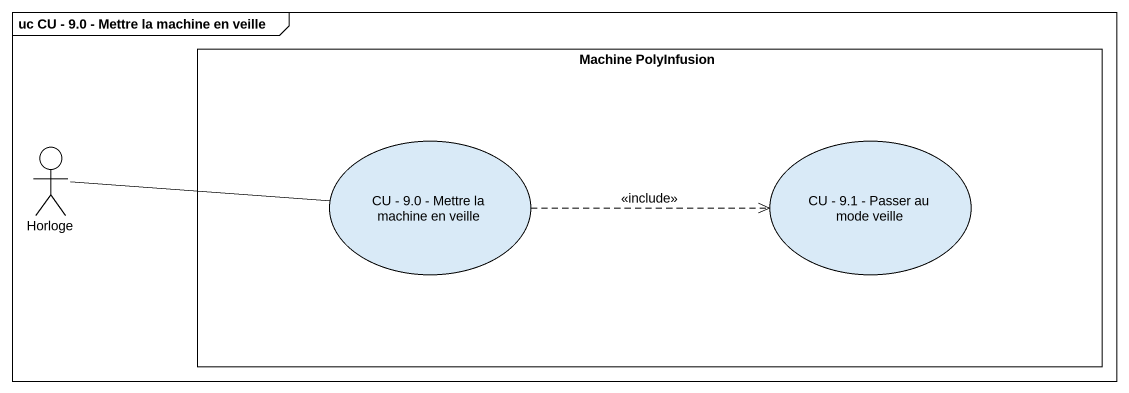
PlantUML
@startuml
mainframe uc CU - 9.0 - Mettre la machine en veille
rectangle "Machine PolyInfusion" as Machine_PolyInfusion {
  usecase "CU - 9.0 - Mettre la machine en veille" as CU_9_0_Mettre_la_machine_en
  usecase "CU - 9.1 - Passer au mode veille" as CU_9_1_Passer_au_mode_veille
}
actor Horloge
Horloge -right- CU_9_0_Mettre_la_machine_en
CU_9_0_Mettre_la_machine_en .right.> CU_9_1_Passer_au_mode_veille : <<include>>
@enduml
